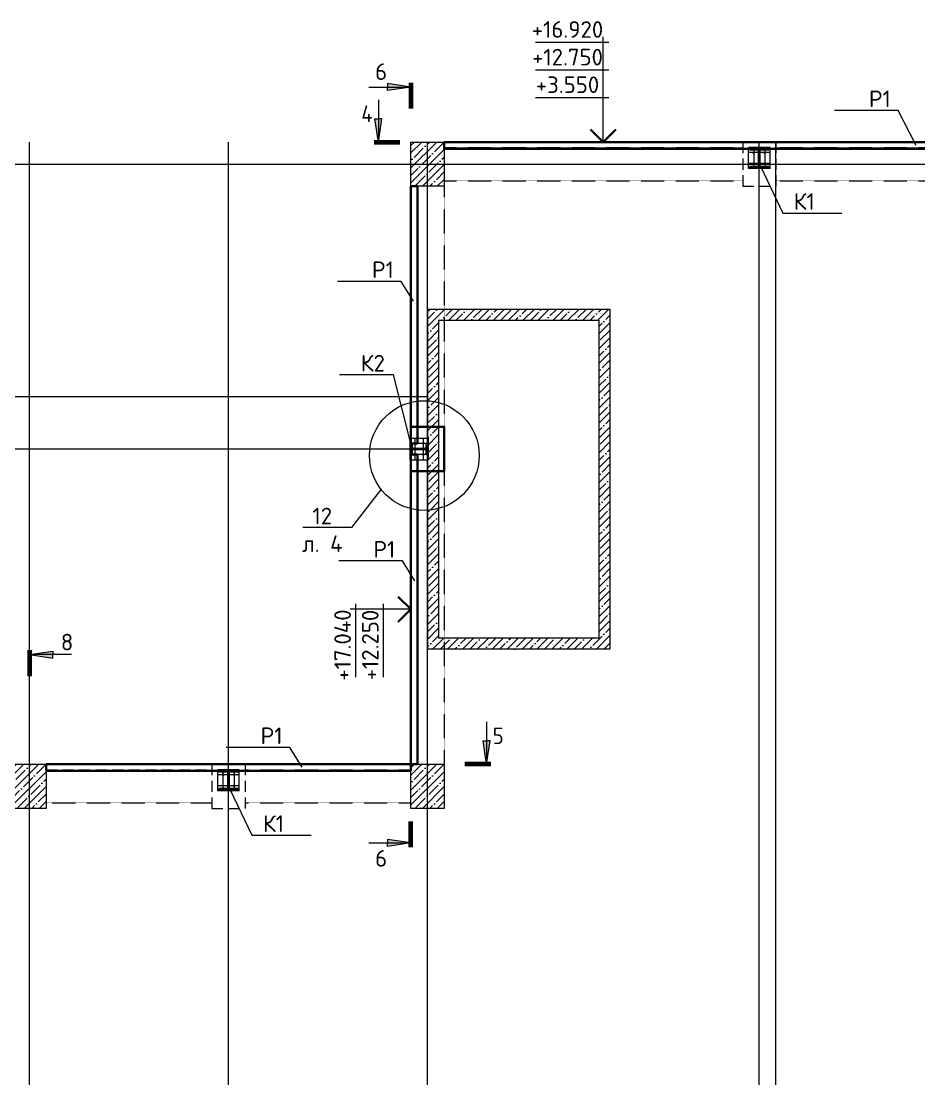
# Model space of a CAD drawing. Header units: millimetres. Extents: x -211396 to 211855, y -4935 to 33986.
# Drawn here: x 8850 to 25086, y 14659 to 33786 of the extents above; entities that cross this region are included whole.
import ezdxf
from ezdxf import colors
from ezdxf.entities.mleader import LeaderData, LeaderLine
from ezdxf.math import Vec2, Vec3

# ---------------------------------------------------------------- set-up
doc = ezdxf.new("R2010")
doc.units = ezdxf.units.MM
doc.linetypes.add('JIS_02_2.0', pattern=[3, 2, -1])
doc.linetypes.add('JIS_08_11', pattern=[12.8, 11, -0.6, 0.6, -0.6])
for name, color, linetype, lineweight in [('НАДПИСИ', 11, 'Continuous', 13), ('ОСЕВАЯ', 50, 'JIS_08_11', 13), ('ОСНОВНАЯ', 213, 'Continuous', 35), ('РАЗМЕРЫ', 141, 'Continuous', 13), ('ШТРИХОВАЯ', 84, 'JIS_02_2.0', 13)]:
    doc.layers.add(name, color=color, linetype=linetype, lineweight=lineweight)
doc.styles.add('Мой', font='isocpeur.ttf', dxfattribs={"width": 0.9, "height": 300})
doc.styles.add('ОСК', font='isocpeur.ttf')
pattern_1 = [(45, (-60421.57, 22766.66), (-134.70384, 134.70384), []), (45, (-60286.87, 22766.66), (-134.70384, 134.70384), [238.125, -47.625, 0, -47.625])]

# ---------------------------------------------------------------- blocks, each defined once
blk = doc.blocks.new('A$C53406C72')
at = {"layer": 'ОСЕВАЯ', "linetype": 'JIS_08_11'}
for p, q in [((13250, 700), (13250, 35547.2)), ((16850, 700), (16850, 35547.2)), ((20450, 700), (20450, 35547.2)), ((26450, 700), (26450, 35547.2)), ((700, 35147.2), (77870, 35147.2)), ((700, 30947.2), (20450, 30947.2)), ((700, 29997.2), (20450, 29997.2))]:
    blk.add_line(p, q, dxfattribs=at)
blk = doc.blocks.new('A$C5615052D')
at = {"layer": 'ОСНОВНАЯ'}
for p, q in [((0, 342), (348, 342)), ((0, 342), (0, 327)), ((0, 327), (146, 327)), ((169, 304), (169, 38)), ((179, 304), (179, 38)), ((202, 327), (348, 327)), ((348, 342), (348, 327)), ((0, 15), (146, 15)), ((0, 15), (0, 0)), ((0, 0), (348, 0)), ((202, 15), (348, 15)), ((348, 15), (348, 0))]:
    blk.add_line(p, q, dxfattribs=at)
for centre, start, end in [((146, 304), 0, 90), ((202, 304), 90, 180), ((146, 38), 270, 0), ((202, 38), 180, 270)]:
    blk.add_arc(centre, 22.7, start, end, dxfattribs=at)
blk = doc.blocks.new('A$C7C1A4A3C')
at = {"layer": 'НАДПИСИ'}
h = blk.add_hatch(color=256, dxfattribs=at)
h.dxf.hatch_style = 1
edge = h.paths.add_edge_path()
edge.add_line((213, 409), (200, 409))
edge.add_line((200, 409), (200, 396))
edge.add_arc((200, 409), 13.5, 270, 360)
edge = h.paths.add_edge_path()
edge.add_arc((200, 409), 13.5, 0, 90)
edge.add_line((200, 423), (200, 409))
edge.add_line((200, 409), (213, 409))
edge = h.paths.add_edge_path()
edge.add_line((200, 409), (200, 423))
edge.add_arc((200, 409), 13.5, 90, 180)
edge.add_line((186, 409), (200, 409))
edge = h.paths.add_edge_path()
edge.add_line((200, 396), (200, 409))
edge.add_line((200, 409), (186, 409))
edge.add_arc((200, 409), 13.5, 180, 270)
h = blk.add_hatch(color=256, dxfattribs=at)
h.dxf.hatch_style = 1
edge = h.paths.add_edge_path()
edge.add_line((413, 409), (400, 409))
edge.add_line((400, 409), (400, 396))
edge.add_arc((400, 409), 13.5, 270, 360)
edge = h.paths.add_edge_path()
edge.add_arc((400, 409), 13.5, 0, 90)
edge.add_line((400, 423), (400, 409))
edge.add_line((400, 409), (413, 409))
edge = h.paths.add_edge_path()
edge.add_line((400, 409), (400, 423))
edge.add_arc((400, 409), 13.5, 90, 180)
edge.add_line((386, 409), (400, 409))
edge = h.paths.add_edge_path()
edge.add_line((400, 396), (400, 409))
edge.add_line((400, 409), (386, 409))
edge.add_arc((400, 409), 13.5, 180, 270)
h = blk.add_hatch(color=256, dxfattribs=at)
h.dxf.hatch_style = 1
edge = h.paths.add_edge_path()
edge.add_line((213, 209), (200, 209))
edge.add_line((200, 209), (200, 196))
edge.add_arc((200, 209), 13.5, 270, 360)
edge = h.paths.add_edge_path()
edge.add_arc((200, 209), 13.5, 0, 90)
edge.add_line((200, 223), (200, 209))
edge.add_line((200, 209), (213, 209))
edge = h.paths.add_edge_path()
edge.add_line((200, 209), (200, 223))
edge.add_arc((200, 209), 13.5, 90, 180)
edge.add_line((186, 209), (200, 209))
edge = h.paths.add_edge_path()
edge.add_line((200, 196), (200, 209))
edge.add_line((200, 209), (186, 209))
edge.add_arc((200, 209), 13.5, 180, 270)
h = blk.add_hatch(color=256, dxfattribs=at)
h.dxf.hatch_style = 1
edge = h.paths.add_edge_path()
edge.add_line((413, 209), (400, 209))
edge.add_line((400, 209), (400, 196))
edge.add_arc((400, 209), 13.5, 270, 360)
edge = h.paths.add_edge_path()
edge.add_arc((400, 209), 13.5, 0, 90)
edge.add_line((400, 223), (400, 209))
edge.add_line((400, 209), (413, 209))
edge = h.paths.add_edge_path()
edge.add_line((400, 209), (400, 223))
edge.add_arc((400, 209), 13.5, 90, 180)
edge.add_line((386, 209), (400, 209))
edge = h.paths.add_edge_path()
edge.add_line((400, 196), (400, 209))
edge.add_line((400, 209), (386, 209))
edge.add_arc((400, 209), 13.5, 180, 270)
for p, q in [((495, 499), (105, 499)), ((105, 119), (105, 499)), ((495, 409), (105, 409)), ((200, 499), (200, 119)), ((400, 499), (400, 119)), ((495, 119), (495, 499)), ((495, 209), (105, 209)), ((495, 119), (105, 119))]:
    blk.add_line(p, q, dxfattribs=at)
for centre in [(200, 409), (400, 409), (200, 209), (400, 209)]:
    blk.add_circle(centre, 13.5, dxfattribs=at)
blk = doc.blocks.new('_None')
blk = doc.blocks.new('A$C051D3395')
at = {"layer": 'ОСНОВНАЯ'}
for p, q in [((0, 0), (0, 200)), ((0, 200), (15, 200)), ((0, 200), (0, 0)), ((15, 128), (15, 200)), ((279, 128), (279, 200)), ((279, 200), (294, 200)), ((294, 0), (294, 200)), ((0, 0), (15, 0)), ((15, 0), (15, 72)), ((38, 105), (256, 105)), ((38, 95), (256, 95)), ((279, 0), (279, 72)), ((279, 0), (294, 0))]:
    blk.add_line(p, q, dxfattribs=at)
for centre, start, end in [((38, 128), 180, 270), ((38, 72), 90, 180), ((256, 128), 270, 0), ((256, 72), 0, 90)]:
    blk.add_arc(centre, 22.7, start, end, dxfattribs=at)
blk = doc.blocks.new('A$C228106B8')
at = {"layer": 'НАДПИСИ'}
h = blk.add_hatch(color=256, dxfattribs=at)
h.dxf.hatch_style = 1
edge = h.paths.add_edge_path()
edge.add_line((90, 309), (90, 295))
edge.add_line((90, 295), (104, 295))
edge.add_arc((90, 295), 13.5, 360, 450)
edge = h.paths.add_edge_path()
edge.add_arc((90, 295), 13.5, 90, 180)
edge.add_line((77, 295), (90, 295))
edge.add_line((90, 295), (90, 309))
edge = h.paths.add_edge_path()
edge.add_line((90, 295), (77, 295))
edge.add_arc((90, 295), 13.5, 180, 270)
edge.add_line((90, 282), (90, 295))
edge = h.paths.add_edge_path()
edge.add_line((104, 295), (90, 295))
edge.add_line((90, 295), (90, 282))
edge.add_arc((90, 295), 13.5, 270, 360)
h = blk.add_hatch(color=256, dxfattribs=at)
h.dxf.hatch_style = 1
edge = h.paths.add_edge_path()
edge.add_line((245, 309), (245, 295))
edge.add_line((245, 295), (232, 295))
edge.add_arc((245, 295), 13.5, 90, 180, ccw=False)
edge = h.paths.add_edge_path()
edge.add_arc((245, 295), 13.5, 360, 450, ccw=False)
edge.add_line((259, 295), (245, 295))
edge.add_line((245, 295), (245, 309))
edge = h.paths.add_edge_path()
edge.add_line((245, 295), (259, 295))
edge.add_arc((245, 295), 13.5, 270, 360, ccw=False)
edge.add_line((245, 282), (245, 295))
edge = h.paths.add_edge_path()
edge.add_line((232, 295), (245, 295))
edge.add_line((245, 295), (245, 282))
edge.add_arc((245, 295), 13.5, 180, 270, ccw=False)
h = blk.add_hatch(color=256, dxfattribs=at)
h.dxf.hatch_style = 1
edge = h.paths.add_edge_path()
edge.add_line((90, 109), (90, 95))
edge.add_line((90, 95), (104, 95))
edge.add_arc((90, 95), 13.5, 360, 450)
edge = h.paths.add_edge_path()
edge.add_arc((90, 95), 13.5, 90, 180)
edge.add_line((77, 95), (90, 95))
edge.add_line((90, 95), (90, 109))
edge = h.paths.add_edge_path()
edge.add_line((90, 95), (77, 95))
edge.add_arc((90, 95), 13.5, 180, 270)
edge.add_line((90, 82), (90, 95))
edge = h.paths.add_edge_path()
edge.add_line((104, 95), (90, 95))
edge.add_line((90, 95), (90, 82))
edge.add_arc((90, 95), 13.5, 270, 360)
h = blk.add_hatch(color=256, dxfattribs=at)
h.dxf.hatch_style = 1
edge = h.paths.add_edge_path()
edge.add_line((245, 109), (245, 95))
edge.add_line((245, 95), (232, 95))
edge.add_arc((245, 95), 13.5, 90, 180, ccw=False)
edge = h.paths.add_edge_path()
edge.add_arc((245, 95), 13.5, 360, 450, ccw=False)
edge.add_line((259, 95), (245, 95))
edge.add_line((245, 95), (245, 109))
edge = h.paths.add_edge_path()
edge.add_line((245, 95), (259, 95))
edge.add_arc((245, 95), 13.5, 270, 360, ccw=False)
edge.add_line((245, 82), (245, 95))
edge = h.paths.add_edge_path()
edge.add_line((232, 95), (245, 95))
edge.add_line((245, 95), (245, 82))
edge.add_arc((245, 95), 13.5, 180, 270, ccw=False)
for p, q in [((0, 390), (0, 0)), ((335, 390), (0, 390)), ((90, 390), (90, 0)), ((245, 390), (245, 0)), ((335, 390), (335, 0)), ((1, 295), (333, 295)), ((335, 0), (0, 0)), ((1, 95), (333, 95))]:
    blk.add_line(p, q, dxfattribs=at)
for centre in [(90, 295), (245, 295), (90, 95), (245, 95)]:
    blk.add_circle(centre, 13.5, dxfattribs=at)
blk = doc.blocks.new('A$C467D6A69')
at = {"layer": 'НАДПИСИ'}
h = blk.add_hatch(color=256, dxfattribs=at)
h.paths.add_polyline_path([(79, 762), (79, 341), (17, 341)])
h.paths.add_polyline_path([(79, 762), (142, 341), (79, 341)])
at = {"color": 7, "lineweight": 70}
blk.add_line((0, 762), (470, 762), dxfattribs=at)
at = {"layer": 'НАДПИСИ'}
for p, q in [((79, 762), (17, 341)), ((79, 0), (79, 762)), ((79, 762), (142, 341)), ((17, 341), (79, 341)), ((142, 341), (79, 341))]:
    blk.add_line(p, q, dxfattribs=at)

msp = doc.modelspace()

# ---------------------------------------------------------------- hatches: boundary and pattern name
at = {"layer": 'НАДПИСИ'}
h = msp.add_hatch(dxfattribs=at)
h.set_pattern_fill('ANSI35', color=256, scale=30)
h.set_pattern_definition([(45, (-60421.57, 34016.66), (-134.70384, 134.70384), []), (45, (-60286.87, 34016.66), (-134.70384, 134.70384), [238.125, -47.625, 0, -47.625])])
h.paths.add_polyline_path([(16200, 31600), (15900, 31600), (15900, 31480), (15900, 30800), (16200, 30800)])
h.paths.add_polyline_path([(16500, 31600), (16200, 31600), (16200, 30800), (16500, 30800)])
h = msp.add_hatch(dxfattribs=at)
h.set_pattern_fill('ANSI35', color=256, scale=30)
h.set_pattern_definition(pattern_1)
h.paths.add_polyline_path([(16500, 28580), (16500, 28380), (19300, 28380), (19300, 22630), (16500, 22630), (16500, 22430), (19500, 22430), (19500, 28580)])
h.paths.add_polyline_path([(16500, 22430), (16500, 22630), (16400, 22630), (16400, 25650), (16200, 25650), (16200, 22430)])
h.paths.add_polyline_path([(16200, 25650), (16400, 25650), (16400, 26450), (16200, 26450)])
h.paths.add_polyline_path([(16200, 26450), (16400, 26450), (16400, 28380), (16500, 28380), (16500, 28580), (16200, 28580)])
h = msp.add_hatch(dxfattribs=at)
h.set_pattern_fill('ANSI35', color=256, scale=30)
h.set_pattern_definition([(45, (-67621.57, 22766.66), (-134.70384, 134.70384), []), (45, (-67486.87, 22766.66), (-134.70384, 134.70384), [238.125, -47.625, 0, -47.625])])
h.paths.add_polyline_path([(9000, 20350), (8700, 20350), (8700, 20230), (8700, 19550), (9000, 19550)])
h.paths.add_polyline_path([(9300, 20350), (9000, 20350), (9000, 19550), (9300, 19550)])
h = msp.add_hatch(dxfattribs=at)
h.set_pattern_fill('ANSI35', color=256, scale=30)
h.set_pattern_definition(pattern_1)
h.paths.add_polyline_path([(16200, 20350), (15900, 20350), (15900, 20230), (15900, 19550), (16200, 19550)])
h.paths.add_polyline_path([(16500, 20350), (16200, 20350), (16200, 19550), (16500, 19550)])

# ---------------------------------------------------------------- linework, layer by layer
for p, q in [((15900, 30800), (15900, 31600)), ((15900, 31600), (16500, 31600)), ((15900, 20350), (15900, 31600)), ((15900, 31600), (73920, 31600)), ((16500, 31600), (16500, 30800)), ((22500, -400), (22500, 31480)), ((16500, 30800), (15900, 30800)), ((16200, 28580), (16200, 22430)), ((16200, 28580), (19500, 28580)), ((19500, 28580), (19500, 25831.2)), ((19500, 28580), (19500, 22430)), ((16400, 28380), (16400, 22630)), ((16400, 28380), (19300, 28380)), ((19300, 28380), (19300, 22630)), ((19300, 22630), (16400, 22630)), ((19500, 22430), (16200, 22430)), ((8700, 20350), (9300, 20350)), ((9300, 20350), (9300, 19550)), ((9300, 20350), (15900, 20350)), ((12600, 20350), (9300, 20350)), ((15900, 19550), (15900, 20350)), ((15900, 20350), (16500, 20350)), ((16500, 20350), (16500, 19550)), ((9300, 19550), (8700, 19550)), ((16500, 19550), (15900, 19550))]:
    msp.add_line(p, q, dxfattribs=at)
msp.add_circle((16142, 25930.5), 992.2, dxfattribs=at)
at = {"layer": 'ОСНОВНАЯ'}
for p, q in [((19378.1, 31600), (19150, 31828.1)), ((19378.1, 31600), (19606.2, 31828.1)), ((15900, 30800), (15900, 26150)), ((16020, 30800), (15900, 30800)), ((16020, 26150), (16020, 30800)), ((15900, 26150), (16020, 26150)), ((15900, 20350), (15900, 25950)), ((15900, 25950), (16020, 25950)), ((16020, 25950), (16020, 20350)), ((15900, 23150), (15671.9, 23378.1)), ((15900, 23150), (15671.9, 22921.9)), ((9300, 20350), (15900, 20350)), ((9300, 20230), (9300, 20350)), ((16020, 20350), (15900, 20350)), ((15900, 20350), (15900, 20230)), ((15900, 20230), (9300, 20230))]:
    msp.add_line(p, q, dxfattribs=at)
for points in [[(16500, 31600), (27900, 31600), (27900, 31480), (16500, 31480)], [(15900, 26450), (16500, 26450), (16500, 25650), (15900, 25650)]]:
    msp.add_lwpolyline(points, close=True, dxfattribs=at)
at = {"layer": 'РАЗМЕРЫ'}
for p, q in [((19378.1, 31600), (19378.1, 33500)), ((19378.1, 31600), (19378.1, 33500)), ((19378.1, 31600), (19378.1, 33500)), ((19478.1, 33400), (18153.1, 33400)), ((19478.1, 32900), (18153.1, 32900)), ((19478.1, 32400), (18153.1, 32400)), ((19128.1, 31600), (19628.1, 31600)), ((15900, 22900), (15900, 23400)), ((15900, 23150), (14800, 23150)), ((15900, 23150), (14800, 23150)), ((15900, 23150), (14800, 23150)), ((14900, 23250), (14900, 21925)), ((15400, 23250), (15400, 21925))]:
    msp.add_line(p, q, dxfattribs=at)
at = {"layer": 'ШТРИХОВАЯ', "ltscale": 100}
for p, q in [((22500, 31600), (21900, 31600)), ((21900, 31600), (21900, 30800)), ((21900, 31600), (22500, 31600)), ((22500, 30800), (22500, 31600)), ((22500, 31600), (22500, 30800)), ((21900, 30800), (22500, 30800)), ((12300, 20350), (12300, 19550)), ((12300, 20350), (12900, 20350)), ((12900, 20350), (12900, 19550)), ((9300, 20250), (12300, 20250)), ((12300, 19550), (12900, 19550))]:
    msp.add_line(p, q, dxfattribs=at)
at = {"layer": 'ШТРИХОВАЯ'}
for p, q in [((16500, 31500), (21900, 31500)), ((22500, 31500), (27900, 31500)), ((16500, 30900), (21900, 30900)), ((16500, 30800), (16500, 20350)), ((22500, 30900), (27900, 30900)), ((12900, 20250), (15900, 20250)), ((9300, 19650), (12300, 19650)), ((12900, 19650), (15900, 19650))]:
    msp.add_line(p, q, dxfattribs=at)

# ---------------------------------------------------------------- block references
for p, rotation in [((15137.6, 32673.5), 270), ((17347.7, 21112.4), 180)]:
    msp.add_blockref('A$C467D6A69', p, dxfattribs=dict(rotation=rotation))
at = {"xscale": -1}
for p, rotation in [((15232.1, 32362.4), 180), ((9762.4, 22410.2), 90.000000000061), ((15137.6, 18846), 270)]:
    msp.add_blockref('A$C467D6A69', p, dxfattribs=dict(at, rotation=rotation))
for name, p in [('A$C53406C72', (-4250, -3947.2)), ('A$C7C1A4A3C', (21900, 31000)), ('A$C5615052D', (22026, 31138)), ('A$C7C1A4A3C', (12300, 19750)), ('A$C5615052D', (12426, 19888))]:
    msp.add_blockref(name, p)
msp.add_blockref('A$C228106B8', (16214, 25855), dxfattribs=at)
at = {"layer": 'ШТРИХОВАЯ', "ltscale": 100}
msp.add_blockref('A$C051D3395', (15900, 25950), dxfattribs=at)

# ---------------------------------------------------------------- texts
at = {"layer": 'НАДПИСИ', "char_height": 300}
for s, insert, width, attachment_point, style in [('+16.920', (18732, 33485.9), 2680.15, 8, 'ОСК'), ('+12.750', (18732, 32985.9), 2680.15, 8, 'ОСК'), ('6', (15252.2, 32723), 747.511, 7, 'ОСК'), ('+3.550', (18732, 32485.9), 2680.15, 8, 'ОСК'), ('4', (15003.3, 32262.1), 747.511, 1, 'Мой'), ('\\pt600;8', (9566.9, 22707), 747.511, 1, 'ОСК'), ('5', (17576.5, 21012.1), 747.511, 3, 'Мой'), ('6', (15252.2, 18796.5), 747.511, 1, 'ОСК')]:
    msp.add_mtext(s, dxfattribs=dict(at, insert=insert, width=width, attachment_point=attachment_point, style=style))
at = {"layer": 'НАДПИСИ', "char_height": 300, "width": 2680.15, "attachment_point": 8, "rotation": 90, "style": 'ОСК'}
for s, insert in [('+17.040', (14814.1, 22503.9)), ('+12.250', (15314.1, 22503.9))]:
    msp.add_mtext(s, dxfattribs=dict(at, insert=insert))

# ---------------------------------------------------------------- leaders
at = {"layer": 'НАДПИСИ'}
ml = msp.add_multileader_mtext('Standard', dxfattribs=at)
ml.set_content('Р1     ', color=256, style='ОСК')
ml.set_leader_properties(color=256, linetype='ByLayer', lineweight=-1)
ml.set_arrow_properties(name='NONE')
ml.build(insert=Vec2(0, 0))
ml.multileader.update_dxf_attribs({"has_dogleg": 0, "text_left_attachment_type": 6, "text_right_attachment_type": 6, "dogleg_length": 0, "arrow_head_size": 150, "scale": 100})
ctx = ml.context
ctx.base_point, ctx.scale, ctx.char_height, ctx.arrow_head_size, ctx.landing_gap_size, ctx.plane_origin = Vec3(23983, 32170.2), 100, 300, 150, 200, Vec3(23582, 33516.9)
ctx.left_attachment, ctx.right_attachment = 6, 6
notes = []
notes.append((ctx, [(0, (1, 1, 0), (24713, 32170.2), (-1, 0), 0, [(3, [(25036.7, 31534.4)], 0, [])])]))
ctx.mtext.insert, ctx.mtext.width, ctx.mtext.flow_direction = Vec3(24183, 32530.2), 350.403, 5
ml = msp.add_multileader_mtext('Standard', dxfattribs=at)
ml.set_content(' СВ1     ', color=256, style='ОСК')
ml.set_leader_properties(color=256, linetype='ByLayer', lineweight=-1)
ml.set_arrow_properties(name='NONE')
ml.build(insert=Vec2(0, 0))
ml.multileader.update_dxf_attribs({"has_dogleg": 0, "text_left_attachment_type": 6, "text_right_attachment_type": 6, "dogleg_length": 0, "arrow_head_size": 150, "scale": 100})
ctx = ml.context
ctx.base_point, ctx.scale, ctx.char_height, ctx.arrow_head_size, ctx.landing_gap_size, ctx.plane_origin = Vec3(30447.8, 30304), 100, 300, 150, 200, Vec3(31696.7, 31650.7)
ctx.left_attachment, ctx.right_attachment, ctx.text_align_type = 6, 6, 2
notes.append((ctx, [(1, (1, 1, 0), (30447.8, 30304), (1, 0), 0, [(3, [(30183, 31309)], 0, [])])]))
ctx.mtext.insert, ctx.mtext.width, ctx.mtext.alignment, ctx.mtext.flow_direction = Vec3(31397.8, 30664), 2427.94, 3, 5
ml = msp.add_multileader_mtext('Standard', dxfattribs=at)
ml.set_content('К1    ', color=256, style='ОСК')
ml.set_leader_properties(color=256, linetype='ByLayer', lineweight=-1)
ml.set_arrow_properties(name='NONE')
ml.build(insert=Vec2(0, 0))
ml.multileader.update_dxf_attribs({"has_dogleg": 0, "text_left_attachment_type": 6, "text_right_attachment_type": 6, "dogleg_length": 0, "arrow_head_size": 150, "scale": 100})
ctx = ml.context
ctx.base_point, ctx.scale, ctx.char_height, ctx.arrow_head_size, ctx.landing_gap_size, ctx.plane_origin = Vec3(22624.8, 30314.3), 100, 300, 150, 200, Vec3(22223.9, 28967.6)
ctx.left_attachment, ctx.right_attachment = 6, 6
notes.append((ctx, [(1, (1, 1, 0), (22624.8, 30314.3), (1, 0), 0, [(3, [(22231.8, 31138)], 0, [])])]))
ctx.mtext.insert, ctx.mtext.width, ctx.mtext.flow_direction = Vec3(22824.8, 30674.3), 350.403, 5
ml = msp.add_multileader_mtext('Standard', dxfattribs=at)
ml.set_content('Р1     ', color=256, style='ОСК')
ml.set_leader_properties(color=256, linetype='ByLayer', lineweight=-1)
ml.set_arrow_properties(name='NONE')
ml.build(insert=Vec2(0, 0))
ml.multileader.update_dxf_attribs({"has_dogleg": 0, "text_left_attachment_type": 6, "text_right_attachment_type": 6, "dogleg_length": 0, "arrow_head_size": 150, "scale": 100})
ctx = ml.context
ctx.base_point, ctx.scale, ctx.char_height, ctx.arrow_head_size, ctx.landing_gap_size, ctx.plane_origin = Vec3(14994.3, 29080.8), 100, 300, 150, 200, Vec3(14593.4, 30427.5)
ctx.left_attachment, ctx.right_attachment = 6, 6
notes.append((ctx, [(0, (1, 1, 0), (15724.3, 29080.8), (-1, 0), 0, [(3, [(15948.5, 28723.9)], 0, [])])]))
ctx.mtext.insert, ctx.mtext.width, ctx.mtext.flow_direction = Vec3(15194.3, 29440.8), 350.403, 5
ml = msp.add_multileader_mtext('Standard', dxfattribs=at)
ml.set_content('К2   ', color=256, style='ОСК')
ml.set_leader_properties(color=256, linetype='ByLayer', lineweight=-1)
ml.set_arrow_properties(name='NONE')
ml.build(insert=Vec2(0, 0))
ml.multileader.update_dxf_attribs({"has_dogleg": 0, "text_left_attachment_type": 6, "text_right_attachment_type": 6, "dogleg_length": 0, "arrow_head_size": 150, "scale": 100})
ctx = ml.context
ctx.base_point, ctx.scale, ctx.char_height, ctx.arrow_head_size, ctx.landing_gap_size, ctx.plane_origin = Vec3(14793.8, 27390.4), 100, 300, 150, 200, Vec3(14658.6, 23745.4)
ctx.left_attachment, ctx.right_attachment = 6, 6
notes.append((ctx, [(0, (1, 1, 0), (15583.8, 27390.4), (-1, 0), 0, [(3, [(15900, 26150)], 0, [])])]))
ctx.mtext.insert, ctx.mtext.width, ctx.mtext.flow_direction = Vec3(14993.8, 27750.4), 350.403, 5
ml = msp.add_multileader_mtext('Standard', dxfattribs=at)
ml.set_content('12\\Pл. 4', color=256, style='ОСК')
ml.set_leader_properties(color=256, linetype='ByLayer', lineweight=-1)
ml.set_arrow_properties(name='NONE')
ml.build(insert=Vec2(0, 0))
ml.multileader.update_dxf_attribs({"has_dogleg": 0, "text_left_attachment_type": 6, "text_right_attachment_type": 6, "dogleg_length": 0, "arrow_head_size": 150, "scale": 100})
ctx = ml.context
ctx.base_point, ctx.scale, ctx.char_height, ctx.arrow_head_size, ctx.landing_gap_size, ctx.plane_origin = Vec3(13766.8, 24627.3), 100, 300, 150, 200, Vec3(13130.9, 25145.4)
ctx.left_attachment, ctx.right_attachment, ctx.text_align_type = 6, 6, 1
notes.append((ctx, [(0, (1, 1, 0), (14826.8, 24627.3), (-1, 0), 0, [(3, [(15358.6, 25321.7)], 0, [])])]))
ctx.mtext.insert, ctx.mtext.width, ctx.mtext.alignment, ctx.mtext.flow_direction = Vec3(14296.8, 24987.3), 934.964, 2, 5
ml = msp.add_multileader_mtext('Standard', dxfattribs=at)
ml.set_content('Р1     ', color=256, style='ОСК')
ml.set_leader_properties(color=256, linetype='ByLayer', lineweight=-1)
ml.set_arrow_properties(name='NONE')
ml.build(insert=Vec2(0, 0))
ml.multileader.update_dxf_attribs({"has_dogleg": 0, "text_left_attachment_type": 6, "text_right_attachment_type": 6, "dogleg_length": 0, "arrow_head_size": 150, "scale": 100})
ctx = ml.context
ctx.base_point, ctx.scale, ctx.char_height, ctx.arrow_head_size, ctx.landing_gap_size, ctx.plane_origin = Vec3(15019.1, 24024.3), 100, 300, 150, 200, Vec3(14618.2, 25371)
ctx.left_attachment, ctx.right_attachment = 6, 6
notes.append((ctx, [(0, (1, 1, 0), (15749.1, 24024.3), (-1, 0), 0, [(3, [(15973.3, 23667.4)], 0, [])])]))
ctx.mtext.insert, ctx.mtext.width, ctx.mtext.flow_direction = Vec3(15219.1, 24384.3), 350.403, 5
ml = msp.add_multileader_mtext('Standard', dxfattribs=at)
ml.set_content('Р1     ', color=256, style='ОСК')
ml.set_leader_properties(color=256, linetype='ByLayer', lineweight=-1)
ml.set_arrow_properties(name='NONE')
ml.build(insert=Vec2(0, 0))
ml.multileader.update_dxf_attribs({"has_dogleg": 0, "text_left_attachment_type": 6, "text_right_attachment_type": 6, "dogleg_length": 0, "arrow_head_size": 150, "scale": 100})
ctx = ml.context
ctx.base_point, ctx.scale, ctx.char_height, ctx.arrow_head_size, ctx.landing_gap_size, ctx.plane_origin = Vec3(1727.2, 20657.6), 100, 300, 150, 200, Vec3(1326.3, 22004.2)
ctx.left_attachment, ctx.right_attachment = 6, 6
notes.append((ctx, [(0, (1, 1, 0), (2457.2, 20657.6), (-1, 0), 0, [(3, [(2681.4, 20300.6)], 0, [])])]))
ctx.mtext.insert, ctx.mtext.width, ctx.mtext.flow_direction = Vec3(1927.2, 21017.6), 350.403, 5
ml = msp.add_multileader_mtext('Standard', dxfattribs=at)
ml.set_content('Р1     ', color=256, style='ОСК')
ml.set_leader_properties(color=256, linetype='ByLayer', lineweight=-1)
ml.set_arrow_properties(name='NONE')
ml.build(insert=Vec2(0, 0))
ml.multileader.update_dxf_attribs({"has_dogleg": 0, "text_left_attachment_type": 6, "text_right_attachment_type": 6, "dogleg_length": 0, "arrow_head_size": 150, "scale": 100})
ctx = ml.context
ctx.base_point, ctx.scale, ctx.char_height, ctx.arrow_head_size, ctx.landing_gap_size, ctx.plane_origin = Vec3(7003.7, 20661.3), 100, 300, 150, 200, Vec3(6602.8, 22008)
ctx.left_attachment, ctx.right_attachment = 6, 6
notes.append((ctx, [(0, (1, 1, 0), (7733.7, 20661.3), (-1, 0), 0, [(3, [(7957.9, 20304.4)], 0, [])])]))
ctx.mtext.insert, ctx.mtext.width, ctx.mtext.flow_direction = Vec3(7203.7, 21021.3), 350.403, 5
ml = msp.add_multileader_mtext('Standard', dxfattribs=at)
ml.set_content('Р1     ', color=256, style='ОСК')
ml.set_leader_properties(color=256, linetype='ByLayer', lineweight=-1)
ml.set_arrow_properties(name='NONE')
ml.build(insert=Vec2(0, 0))
ml.multileader.update_dxf_attribs({"has_dogleg": 0, "text_left_attachment_type": 6, "text_right_attachment_type": 6, "dogleg_length": 0, "arrow_head_size": 150, "scale": 100})
ctx = ml.context
ctx.base_point, ctx.scale, ctx.char_height, ctx.arrow_head_size, ctx.landing_gap_size, ctx.plane_origin = Vec3(12980.7, 20653.2), 100, 300, 150, 200, Vec3(12579.8, 21999.8)
ctx.left_attachment, ctx.right_attachment = 6, 6
notes.append((ctx, [(0, (1, 1, 0), (13710.7, 20653.2), (-1, 0), 0, [(3, [(13934.9, 20296.2)], 0, [])])]))
ctx.mtext.insert, ctx.mtext.width, ctx.mtext.flow_direction = Vec3(13180.7, 21013.2), 350.403, 5
ml = msp.add_multileader_mtext('Standard', dxfattribs=at)
ml.set_content('К1    ', color=256, style='ОСК')
ml.set_leader_properties(color=256, linetype='ByLayer', lineweight=-1)
ml.set_arrow_properties(name='NONE')
ml.build(insert=Vec2(0, 0))
ml.multileader.update_dxf_attribs({"has_dogleg": 0, "text_left_attachment_type": 6, "text_right_attachment_type": 6, "dogleg_length": 0, "arrow_head_size": 150, "scale": 100})
ctx = ml.context
ctx.base_point, ctx.scale, ctx.char_height, ctx.arrow_head_size, ctx.landing_gap_size, ctx.plane_origin = Vec3(4924.8, 19064.3), 100, 300, 150, 200, Vec3(4523.9, 17717.6)
ctx.left_attachment, ctx.right_attachment = 6, 6
notes.append((ctx, [(1, (1, 1, 0), (4924.8, 19064.3), (1, 0), 0, [(3, [(4531.8, 19888)], 0, [])])]))
ctx.mtext.insert, ctx.mtext.width, ctx.mtext.flow_direction = Vec3(5124.8, 19424.3), 350.403, 5
ml = msp.add_multileader_mtext('Standard', dxfattribs=at)
ml.set_content('К1    ', color=256, style='ОСК')
ml.set_leader_properties(color=256, linetype='ByLayer', lineweight=-1)
ml.set_arrow_properties(name='NONE')
ml.build(insert=Vec2(0, 0))
ml.multileader.update_dxf_attribs({"has_dogleg": 0, "text_left_attachment_type": 6, "text_right_attachment_type": 6, "dogleg_length": 0, "arrow_head_size": 150, "scale": 100})
ctx = ml.context
ctx.base_point, ctx.scale, ctx.char_height, ctx.arrow_head_size, ctx.landing_gap_size, ctx.plane_origin = Vec3(13024.8, 19064.3), 100, 300, 150, 200, Vec3(12623.9, 17717.6)
ctx.left_attachment, ctx.right_attachment = 6, 6
notes.append((ctx, [(1, (1, 1, 0), (13024.8, 19064.3), (1, 0), 0, [(3, [(12631.8, 19888)], 0, [])])]))
ctx.mtext.insert, ctx.mtext.width, ctx.mtext.flow_direction = Vec3(13224.8, 19424.3), 350.403, 5
ml = msp.add_multileader_mtext('Standard', dxfattribs=at)
ml.set_content('Р1     ', color=256, style='ОСК')
ml.set_leader_properties(color=256, linetype='ByLayer', lineweight=-1)
ml.set_arrow_properties(name='NONE')
ml.build(insert=Vec2(0, 0))
ml.multileader.update_dxf_attribs({"has_dogleg": 0, "text_left_attachment_type": 6, "text_right_attachment_type": 6, "dogleg_length": 0, "arrow_head_size": 150, "scale": 100})
ctx = ml.context
ctx.base_point, ctx.scale, ctx.char_height, ctx.arrow_head_size, ctx.landing_gap_size, ctx.plane_origin = Vec3(-1193.6, 17362.6), 100, 300, 150, 200, Vec3(-1594.5, 18709.2)
ctx.left_attachment, ctx.right_attachment = 6, 6
notes.append((ctx, [(0, (1, 1, 0), (-463.6, 17362.6), (-1, 0), 0, [(3, [(-239.4, 17005.6)], 0, [])])]))
ctx.mtext.insert, ctx.mtext.width, ctx.mtext.flow_direction = Vec3(-993.6, 17722.6), 350.403, 5
for ctx, leaders in notes:
    for number, flags, end, landing, length, lines in leaders:
        leader = LeaderData()
        leader.index, (leader.has_last_leader_line, leader.has_dogleg_vector, leader.attachment_direction) = number, flags
        leader.last_leader_point, leader.dogleg_vector, leader.dogleg_length = Vec3(end), Vec3(landing), length
        for number, points, colour, breaks in lines:
            line = LeaderLine()
            line.index, line.vertices, line.color, line.breaks = number, Vec3.list(points), colors.encode_raw_color(colour), breaks
            leader.lines.append(line)
        ctx.leaders.append(leader)

doc.saveas('drawing.dxf')
